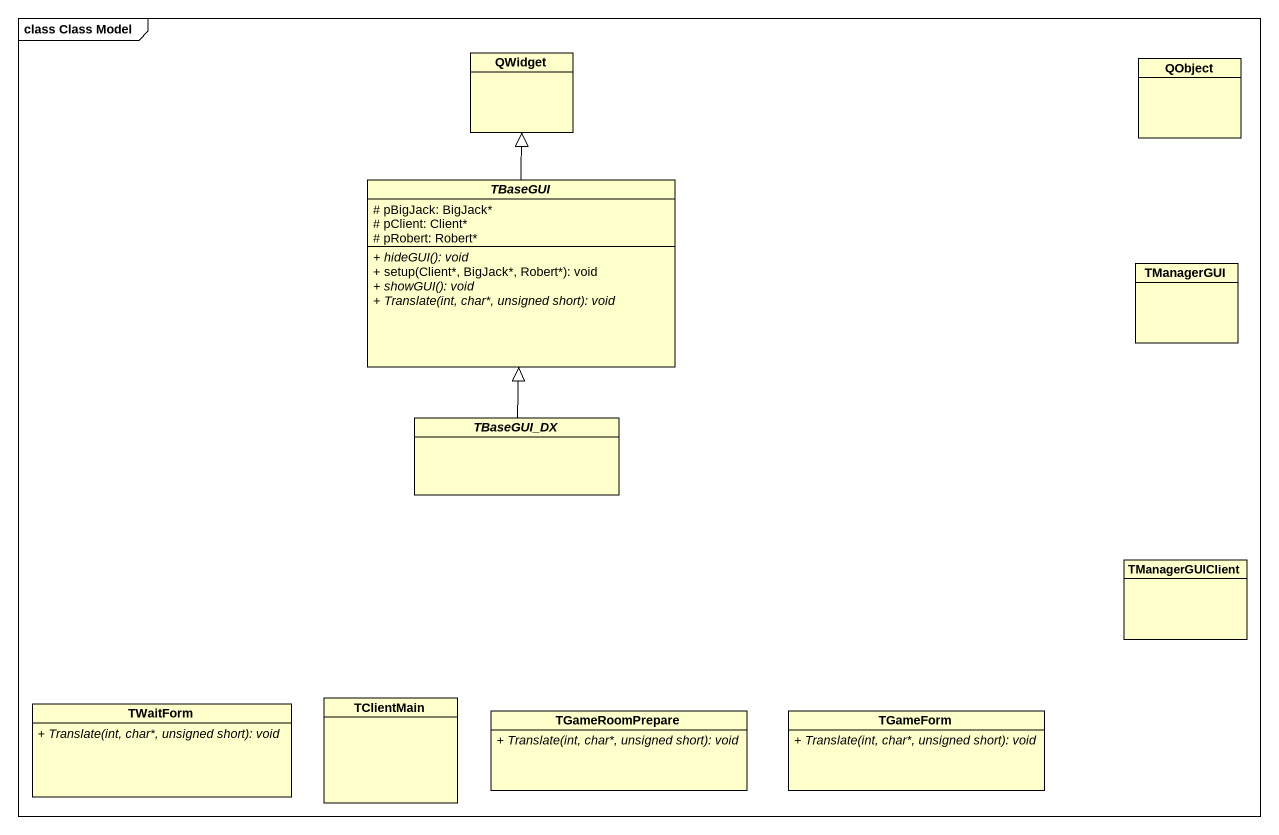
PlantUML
@startuml
mainframe class Class Model
hide circle
hide empty members
skinparam classAttributeIconSize 0
class QWidget
class QObject
abstract class TBaseGUI {
  # pBigJack: BigJack*
  # pClient: Client*
  # pRobert: Robert*
  {abstract} + hideGUI(): void
  + setup(Client*, BigJack*, Robert*): void
  {abstract} + showGUI(): void
  {abstract} + Translate(int, char*, unsigned short): void
}
class TManagerGUI
abstract class TBaseGUI_DX
class TManagerGUIClient
class TWaitForm {
  {abstract} + Translate(int, char*, unsigned short): void
}
class TClientMain
class TGameRoomPrepare {
  {abstract} + Translate(int, char*, unsigned short): void
}
class TGameForm {
  {abstract} + Translate(int, char*, unsigned short): void
}
TBaseGUI -up-|> QWidget
TBaseGUI_DX -up-|> TBaseGUI
@enduml
